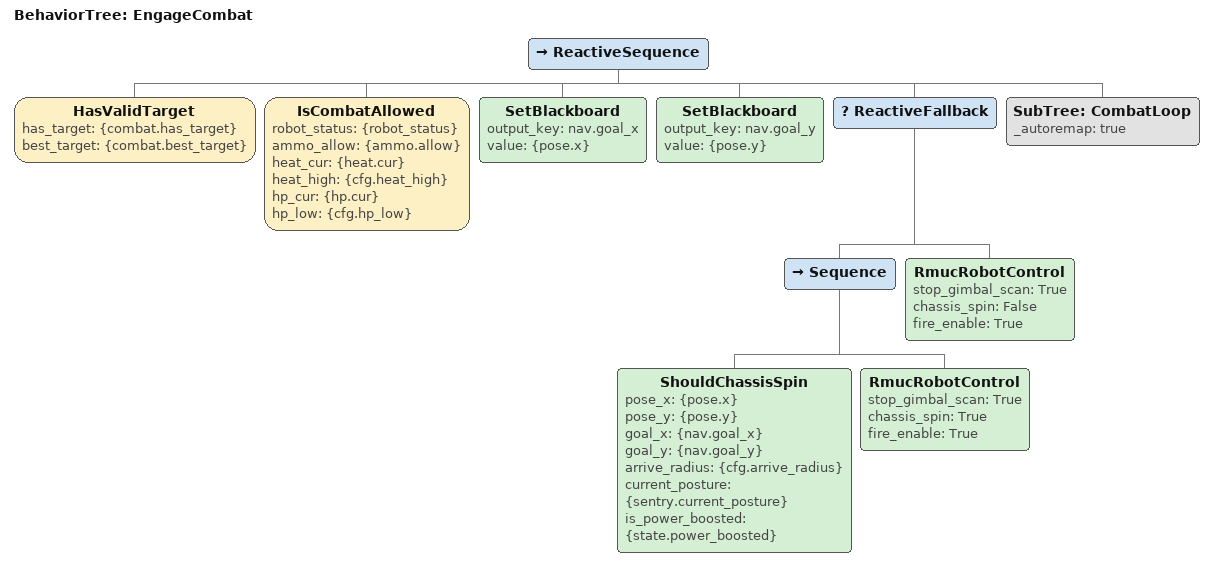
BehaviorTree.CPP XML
<?xml version="1.0" encoding="UTF-8"?>
<root BTCPP_format="4">

    <BehaviorTree ID="EngageCombat">
        <ReactiveSequence>
            <!--
                检查雷达是否有有效目标（has_target 为 true 且 best_target 非空），否则整棵树不执行
            -->
            <HasValidTarget has_target="{combat.has_target}"
                            best_target="{combat.best_target}"/>
            <!-- 战斗许可检查：处于虚弱状态、弹药为零、热量过高或血量过低时禁止战斗 -->
            <IsCombatAllowed robot_status="{robot_status}"
                             ammo_allow="{ammo.allow}"
                             heat_cur="{heat.cur}"
                             heat_high="{cfg.heat_high}"
                             hp_cur="{hp.cur}"
                             hp_low="{cfg.hp_low}"/>

            <SetBlackboard output_key="nav.goal_x" value="{pose.x}"/>
            <SetBlackboard output_key="nav.goal_y" value="{pose.y}"/>

            <!--
                底盘旋转策略:
                已通过上方 SetBlackboard 确保 dist≈0 (站定状态),
                后续由姿态/功率窗口决定是否旋转
            -->
            <ReactiveFallback>
                <Sequence>
                    <ShouldChassisSpin pose_x="{pose.x}" pose_y="{pose.y}"
                                       goal_x="{nav.goal_x}" goal_y="{nav.goal_y}"
                                       arrive_radius="{cfg.arrive_radius}"
                                       current_posture="{sentry.current_posture}"
                                       is_power_boosted="{state.power_boosted}"/>
                    <RmucRobotControl stop_gimbal_scan="True"
                                      chassis_spin="True"
                                      fire_enable="True"/>
                </Sequence>
                <RmucRobotControl stop_gimbal_scan="True"
                                  chassis_spin="False"
                                  fire_enable="True"/>
            </ReactiveFallback>

            <!-- 进入战斗循环 -->
            <SubTree ID="CombatLoop" _autoremap="true"/>
        </ReactiveSequence>
    </BehaviorTree>

</root>
